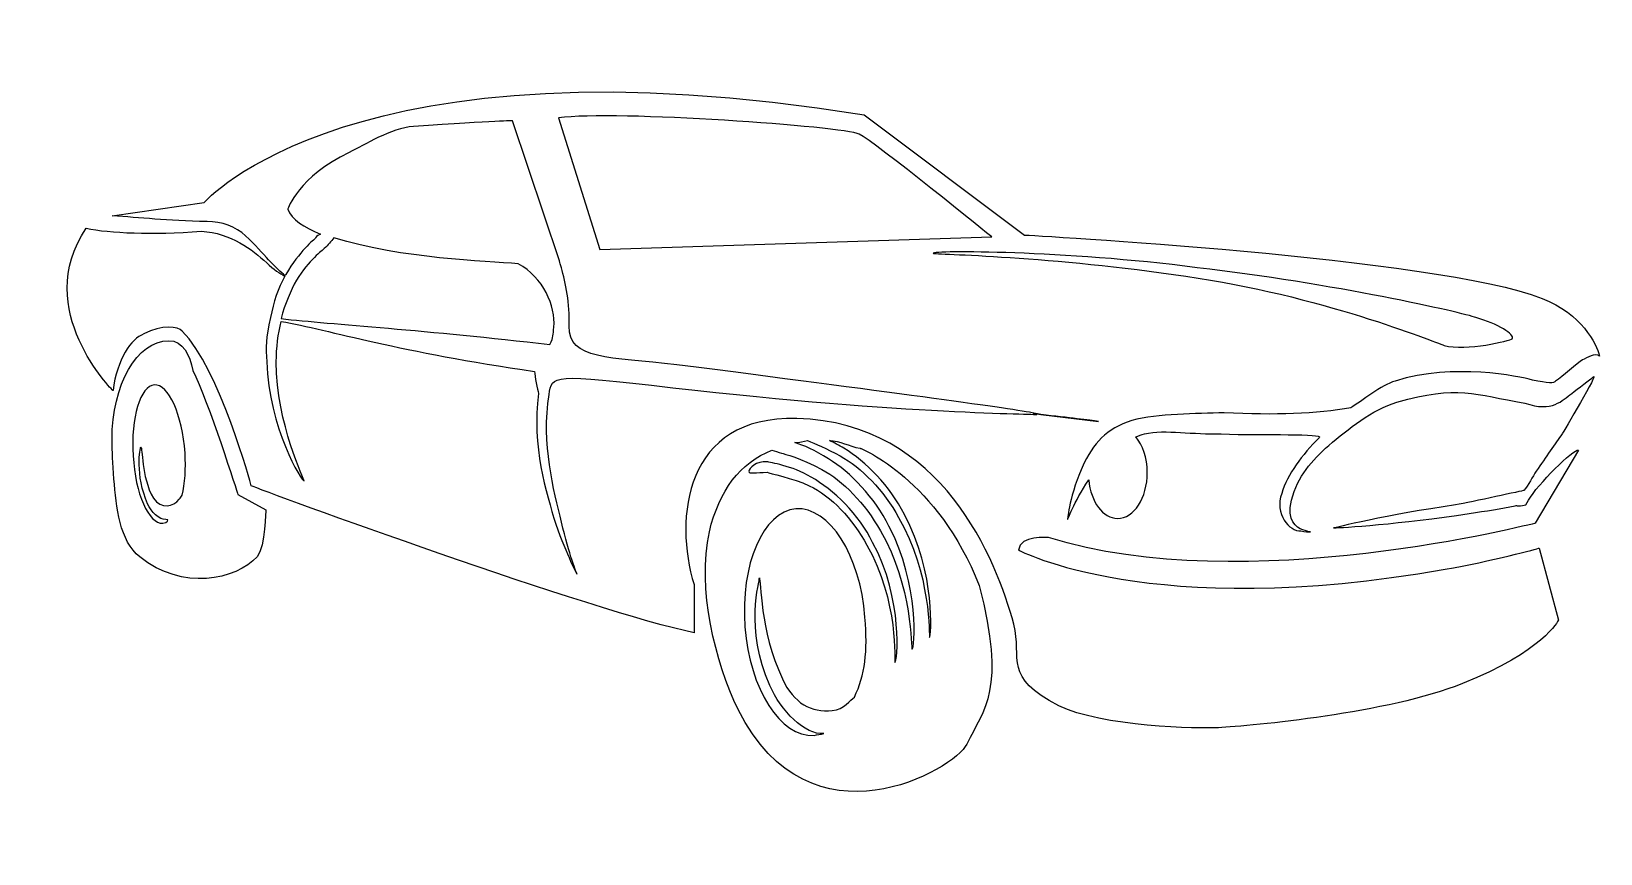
# Model space of a CAD drawing. Header units: centimetres. Extents: x -24 to 23, y -12.3 to 12.3.
import ezdxf

# ---------------------------------------------------------------- set-up
doc = ezdxf.new("R2010")
doc.units = ezdxf.units.CM
doc.header["$MEASUREMENT"] = 0
doc.layers.add('Layer 1', color=7, linetype='Continuous')

msp = doc.modelspace()

# ---------------------------------------------------------------- linework, layer by layer
at = {"layer": 'Layer 1'}
for points, knots in [([(6.43506, -2.86933), (12.32852, -4.70943), (21.01082, -2.43803), (21.01082, -2.43803), (21.01082, -2.43803), (21.01082, -2.43803), (22.30461, -0.25323), (22.30461, -0.25323), (22.30461, -0.25323), (22.16113, -0.19592), (21.06774, -1.28812), (20.80961, -1.74826), (20.80961, -1.74826), (20.80961, -1.74826), (20.72304, -1.89214), (20.72304, -1.89214), (20.72304, -1.89214), (20.43605, -1.94945), (20.49378, -1.89214), (20.40718, -1.92058), (20.40718, -1.92058), (20.40718, -1.92058), (20.09132, -1.97792), (20.09132, -1.97792), (20.09132, -1.97792), (19.65928, -2.06447), (19.1711, -2.12217), (18.65323, -2.20798), (18.65323, -2.20798), (16.64118, -2.49574), (14.97383, -2.58192), (14.97383, -2.58192), (14.97383, -2.58192), (14.97383, -2.58192), (16.58348, -2.17912), (18.62519, -1.89215), (18.62519, -1.89215), (19.11337, -1.80558), (20.66531, -1.46088), (20.66531, -1.46088), (20.66531, -1.46088), (20.80959, -1.317), (20.92423, -1.02958), (21.03964, -0.88573), (21.03964, -0.88573), (21.32663, -0.45446), (21.61439, -0.05203), (21.81558, 0.23534), (21.81558, 0.23534), (21.81558, 0.23534), (22.96591, 2.16164), (22.73583, 1.93156), (22.73583, 1.93156), (22.67812, 1.87422), (22.27569, 1.58686), (22.10337, 1.44295), (22.10337, 1.44295), (21.81558, 1.24176), (21.52782, 0.8678), (20.69494, 1.15559), (20.69494, 1.15559), (19.19914, 1.41448), (18.6821, 1.7015), (16.87047, 1.18443), (16.87047, 1.18443), (16.12334, 0.9544), (15.40431, 0.37922), (14.82953, -0.10936), (14.82953, -0.10936), (14.31248, -0.5695), (13.91008, -1.02958), (13.70889, -1.74824), (13.70889, -1.74824), (13.56461, -2.3807), (13.85237, -2.55305), (14.05356, -2.63925), (14.05356, -2.63925), (14.13936, -2.66809), (14.22594, -2.69696), (14.28362, -2.69696), (14.28362, -2.69696), (14.22591, -2.69696), (14.11127, -2.69696), (13.99586, -2.66809), (13.99586, -2.66809), (13.65116, -2.69696), (13.19102, -2.15064), (13.42108, -1.54665), (13.42108, -1.54665), (13.59346, -0.97187), (14.0247, -0.39711), (14.54175, 0.12073), (14.54175, 0.12073), (14.68603, 0.26424), (12.90403, 0.17807), (11.60945, 0.23537), (11.60945, 0.23537), (10.77654, 0.2065), (9.94207, 0.37925), (9.31038, 0.23537), (9.31038, 0.23537), (9.22383, 0.2065), (9.13724, 0.17806), (9.05146, 0.14959), (9.05146, 0.14959), (9.25265, -0.10933), (9.39616, -0.48327), (9.39616, -0.91414), (9.39616, -0.91414), (9.39616, -1.69088), (8.99376, -2.29452), (8.50478, -2.29452), (8.50478, -2.29452), (8.07351, -2.29452), (7.69994, -1.80554), (7.64224, -1.14419), (7.64224, -1.14419), (7.1829, -1.83438), (7.00978, -2.35183), (7.00978, -2.32336), (7.00978, -2.32336), (7.00978, -2.3518), (7.00978, -1.80552), (7.44105, -0.77063), (7.44105, -0.77063), (7.78654, -0.02313), (8.16008, 0.3793), (8.93605, 0.6378), (8.93605, 0.6378), (9.71279, 0.83902), (10.86235, 0.83902), (11.696, 0.86786), (11.696, 0.86786), (13.21987, 0.78208), (14.45595, 0.83902), (15.49084, 1.01174), (15.49084, 1.01174), (15.8067, 1.21293), (16.41109, 1.70154), (16.81349, 1.81697), (16.81349, 1.81697), (18.56741, 2.36288), (20.52176, 1.96045), (20.92419, 1.84541), (20.92419, 1.84541), (21.38433, 1.75924), (21.58552, 1.73037), (21.61436, 1.81697), (21.61436, 1.81697), (21.81555, 1.93161), (22.27569, 2.36288), (22.41996, 2.44943), (22.41996, 2.44943), (22.56347, 2.50674), (22.79276, 2.67949), (22.93701, 2.56407), (22.93701, 2.56407), (22.82237, 2.93801), (22.41996, 3.82902), (21.21195, 4.28913), (21.21195, 4.28913), (18.07844, 5.52524), (5.71673, 6.18656), (5.71673, 6.18656), (5.71673, 6.18656), (5.71673, 6.18656), (0.91514, 9.78016), (0.91514, 9.78016), (0.91514, 9.78016), (-14.37886, 12.28119), (-18.83503, 7.16409), (-18.83503, 7.16409), (-18.83503, 7.16409), (-18.83503, 7.16409), (-21.59577, 6.76129), (-21.59577, 6.76129), (-21.59577, 6.76129), (-20.73323, 6.70395), (-19.98533, 6.61781), (-18.74925, 6.58894), (-18.74925, 6.58894), (-18.31798, 6.58894), (-17.88671, 6.44546), (-17.59974, 6.15767), (-17.59974, 6.15767), (-17.31119, 5.89915), (-17.0819, 5.64062), (-16.90878, 5.43904), (-16.90878, 5.43904), (-16.70759, 5.23782), (-16.53601, 5.06508), (-16.42057, 4.9793), (-16.42057, 4.9793), (-16.39173, 4.9793), (-16.39173, 5.00817), (-16.39173, 5.00817), (-16.39173, 5.00817), (-15.98933, 5.69757), (-15.55805, 6.04303), (-15.50035, 6.10037), (-15.50035, 6.10037), (-15.47225, 6.15771), (-15.41457, 6.18654), (-15.35684, 6.21541), (-15.35684, 6.21541), (-15.84505, 6.4166), (-16.21938, 6.64668), (-16.33479, 6.96291), (-16.33479, 6.96291), (-16.33479, 6.96291), (-16.01816, 7.94049), (-14.4943, 8.65873), (-14.4943, 8.65873), (-14.03416, 8.88879), (-13.25822, 9.37776), (-12.56803, 9.43547), (-12.56803, 9.43547), (-10.03814, 9.60782), (-9.60687, 9.60782), (-9.60687, 9.60782), (-9.60687, 9.60782), (-9.60687, 9.60782), (-8.19844, 5.41058), (-8.19844, 5.41058), (-8.19844, 5.41058), (-8.19844, 5.41058), (-8.19844, 5.41058), (-8.19844, 5.41058), (-8.19844, 5.41058), (-8.19844, 5.35285), (-8.1696, 5.29517), (-8.14073, 5.20939), (-8.14073, 5.20939), (-8.02609, 4.74925), (-7.8826, 4.14563), (-7.91067, 3.45547), (-7.91067, 3.45547), (-7.93954, 2.44944), (-6.70343, 2.53522), (-4.69135, 2.30554), (-4.69135, 2.30554), (1.54758, 1.50031), (5.17009, 1.01175), (5.94604, 0.86785), (5.94604, 0.86785), (5.94604, 0.86785), (6.20496, 0.81054), (6.20496, 0.81054), (6.20496, 0.81054), (7.0675, 0.72437), (7.67112, 0.63779), (7.93002, 0.60935), (7.93002, 0.60935), (7.93002, 0.60935), (6.20496, 0.81054), (6.20496, 0.81054), (6.20496, 0.81054), (6.11918, 0.83901), (6.06145, 0.83901), (5.9749, 0.83901), (5.9749, 0.83901), (6.06145, 0.83901), (6.08954, 0.83901), (6.08954, 0.81054), (6.08954, 0.81054), (6.08954, 0.83901), (2.26663, 0.81054), (-4.80603, 1.61577), (-4.80603, 1.61577), (-8.45659, 2.04704), (-8.42852, 1.98931), (-8.5143, 1.41455), (-8.5143, 1.41455), (-8.74436, -0.05198), (-8.37082, -1.46084), (-8.14073, -2.40916), (-8.14073, -2.40916), (-7.91067, -3.38711), (-7.68139, -3.96189), (-7.68139, -3.96189), (-7.68139, -3.96189), (-7.68139, -3.96189), (-7.96838, -3.4156), (-8.31308, -2.46686), (-8.31308, -2.46686), (-8.60084, -1.51817), (-9.03211, -0.13818), (-8.83092, 1.44299), (-8.83092, 1.44299), (-8.85899, 1.55803), (-8.94633, 1.96044), (-8.94633, 2.10392), (-8.94633, 2.10392), (-12.97046, 2.67947), (-15.06985, 3.3404), (-16.53601, 3.59892), (-16.53601, 3.59892), (-16.62179, 3.22538), (-16.67949, 2.82295), (-16.67949, 2.39168), (-16.67949, 2.39168), (-16.67949, 0.52314), (-15.81695, -1.17308), (-15.84502, -1.17308), (-15.84502, -1.17308), (-15.90273, -1.23081), (-16.90878, 0.43657), (-16.96648, 2.39168), (-16.96648, 2.39168), (-16.99532, 2.82295), (-16.99532, 3.11034), (-16.85184, 3.71433), (-16.85184, 3.71433), (-16.76529, 4.17407), (-16.62178, 4.60534), (-16.42057, 4.95044), (-16.42057, 4.95044), (-16.56405, 5.03661), (-16.76527, 5.15163), (-16.96648, 5.35284), (-16.96648, 5.35284), (-17.39852, 5.75524), (-18.03024, 6.24425), (-18.92162, 6.30156), (-18.92162, 6.30156), (-20.41662, 6.18655), (-21.65273, 6.24425), (-22.37176, 6.38773), (-22.37176, 6.38773), (-24.01027, 3.94438), (-21.56616, 1.52913), (-21.56616, 1.52913), (-21.56616, 1.52913), (-21.45152, 2.47785), (-21.02025, 3.08186), (-20.64671, 3.22535), (-20.64671, 3.22535), (-20.10003, 3.51311), (-19.61182, 3.45541), (-19.49641, 3.3119), (-19.49641, 3.3119), (-18.37495, 2.19044), (-17.42663, -1.31701), (-17.42663, -1.31701), (-17.42663, -1.31701), (-17.13964, -1.46089), (-7.04814, -5.14032), (-4.17355, -5.71587), (-4.17355, -5.71587), (-4.17355, -5.71587), (-4.17355, -4.27818), (-4.17355, -4.27818), (-4.17355, -4.27818), (-4.77711, -2.29455), (-4.46045, 0.78203), (-1.0977, 0.69548), (-1.0977, 0.69548), (3.27271, 0.58044), (4.88236, -3.55947), (5.40018, -5.4569), (5.40018, -5.4569), (5.6591, -6.52063), (5.05551, -7.03768), (6.75093, -7.90025), (6.75093, -7.90025), (7.9878, -8.53271), (10.97781, -8.59042), (11.52372, -8.56158), (11.52372, -8.56158), (12.5017, -8.50424), (16.64124, -8.13028), (18.82643, -7.2393), (18.82643, -7.2393), (21.24091, -6.29058), (21.70102, -5.34187), (21.70102, -5.34187), (21.70102, -5.34187), (21.70102, -5.34187), (21.12547, -3.18554), (21.12547, -3.18554), (21.12547, -3.18554), (21.12547, -3.18554), (19.65931, -3.58834), (18.30858, -3.818), (18.30858, -3.818), (9.482, -5.37034), (5.54368, -3.24285), (5.54368, -3.24285), (5.54368, -3.24285), (5.57255, -2.78313), (6.43506, -2.86933), (6.43506, -2.86933)], [0, 0, 0, 0, 0.01010101, 0.01010101, 0.01010101, 0.01010101, 0.02020202, 0.02020202, 0.02020202, 0.02020202, 0.03030303, 0.03030303, 0.03030303, 0.03030303, 0.04040404, 0.04040404, 0.04040404, 0.04040404, 0.05050505, 0.05050505, 0.05050505, 0.05050505, 0.06060606, 0.06060606, 0.06060606, 0.06060606, 0.07070707, 0.07070707, 0.07070707, 0.07070707, 0.08080808, 0.08080808, 0.08080808, 0.08080808, 0.09090909, 0.09090909, 0.09090909, 0.09090909, 0.1010101, 0.1010101, 0.1010101, 0.1010101, 0.11111111, 0.11111111, 0.11111111, 0.11111111, 0.12121212, 0.12121212, 0.12121212, 0.12121212, 0.13131313, 0.13131313, 0.13131313, 0.13131313, 0.14141414, 0.14141414, 0.14141414, 0.14141414, 0.15151515, 0.15151515, 0.15151515, 0.15151515, 0.16161616, 0.16161616, 0.16161616, 0.16161616, 0.17171717, 0.17171717, 0.17171717, 0.17171717, 0.18181818, 0.18181818, 0.18181818, 0.18181818, 0.19191919, 0.19191919, 0.19191919, 0.19191919, 0.2020202, 0.2020202, 0.2020202, 0.2020202, 0.21212121, 0.21212121, 0.21212121, 0.21212121, 0.22222222, 0.22222222, 0.22222222, 0.22222222, 0.23232323, 0.23232323, 0.23232323, 0.23232323, 0.24242424, 0.24242424, 0.24242424, 0.24242424, 0.25252525, 0.25252525, 0.25252525, 0.25252525, 0.26262626, 0.26262626, 0.26262626, 0.26262626, 0.27272727, 0.27272727, 0.27272727, 0.27272727, 0.28282828, 0.28282828, 0.28282828, 0.28282828, 0.29292929, 0.29292929, 0.29292929, 0.29292929, 0.3030303, 0.3030303, 0.3030303, 0.3030303, 0.31313131, 0.31313131, 0.31313131, 0.31313131, 0.32323232, 0.32323232, 0.32323232, 0.32323232, 0.33333333, 0.33333333, 0.33333333, 0.33333333, 0.34343434, 0.34343434, 0.34343434, 0.34343434, 0.35353535, 0.35353535, 0.35353535, 0.35353535, 0.36363636, 0.36363636, 0.36363636, 0.36363636, 0.37373737, 0.37373737, 0.37373737, 0.37373737, 0.38383838, 0.38383838, 0.38383838, 0.38383838, 0.39393939, 0.39393939, 0.39393939, 0.39393939, 0.4040404, 0.4040404, 0.4040404, 0.4040404, 0.41414141, 0.41414141, 0.41414141, 0.41414141, 0.42424242, 0.42424242, 0.42424242, 0.42424242, 0.43434343, 0.43434343, 0.43434343, 0.43434343, 0.44444444, 0.44444444, 0.44444444, 0.44444444, 0.45454545, 0.45454545, 0.45454545, 0.45454545, 0.46464646, 0.46464646, 0.46464646, 0.46464646, 0.47474747, 0.47474747, 0.47474747, 0.47474747, 0.48484848, 0.48484848, 0.48484848, 0.48484848, 0.49494949, 0.49494949, 0.49494949, 0.49494949, 0.50505051, 0.50505051, 0.50505051, 0.50505051, 0.51515152, 0.51515152, 0.51515152, 0.51515152, 0.52525253, 0.52525253, 0.52525253, 0.52525253, 0.53535354, 0.53535354, 0.53535354, 0.53535354, 0.54545455, 0.54545455, 0.54545455, 0.54545455, 0.55555556, 0.55555556, 0.55555556, 0.55555556, 0.56565657, 0.56565657, 0.56565657, 0.56565657, 0.57575758, 0.57575758, 0.57575758, 0.57575758, 0.58585859, 0.58585859, 0.58585859, 0.58585859, 0.5959596, 0.5959596, 0.5959596, 0.5959596, 0.60606061, 0.60606061, 0.60606061, 0.60606061, 0.61616162, 0.61616162, 0.61616162, 0.61616162, 0.62626263, 0.62626263, 0.62626263, 0.62626263, 0.63636364, 0.63636364, 0.63636364, 0.63636364, 0.64646465, 0.64646465, 0.64646465, 0.64646465, 0.65656566, 0.65656566, 0.65656566, 0.65656566, 0.66666667, 0.66666667, 0.66666667, 0.66666667, 0.67676768, 0.67676768, 0.67676768, 0.67676768, 0.68686869, 0.68686869, 0.68686869, 0.68686869, 0.6969697, 0.6969697, 0.6969697, 0.6969697, 0.70707071, 0.70707071, 0.70707071, 0.70707071, 0.71717172, 0.71717172, 0.71717172, 0.71717172, 0.72727273, 0.72727273, 0.72727273, 0.72727273, 0.73737374, 0.73737374, 0.73737374, 0.73737374, 0.74747475, 0.74747475, 0.74747475, 0.74747475, 0.75757576, 0.75757576, 0.75757576, 0.75757576, 0.76767677, 0.76767677, 0.76767677, 0.76767677, 0.77777778, 0.77777778, 0.77777778, 0.77777778, 0.78787879, 0.78787879, 0.78787879, 0.78787879, 0.7979798, 0.7979798, 0.7979798, 0.7979798, 0.80808081, 0.80808081, 0.80808081, 0.80808081, 0.81818182, 0.81818182, 0.81818182, 0.81818182, 0.82828283, 0.82828283, 0.82828283, 0.82828283, 0.83838384, 0.83838384, 0.83838384, 0.83838384, 0.84848485, 0.84848485, 0.84848485, 0.84848485, 0.85858586, 0.85858586, 0.85858586, 0.85858586, 0.86868687, 0.86868687, 0.86868687, 0.86868687, 0.87878788, 0.87878788, 0.87878788, 0.87878788, 0.88888889, 0.88888889, 0.88888889, 0.88888889, 0.8989899, 0.8989899, 0.8989899, 0.8989899, 0.90909091, 0.90909091, 0.90909091, 0.90909091, 0.91919192, 0.91919192, 0.91919192, 0.91919192, 0.92929293, 0.92929293, 0.92929293, 0.92929293, 0.93939394, 0.93939394, 0.93939394, 0.93939394, 0.94949495, 0.94949495, 0.94949495, 0.94949495, 0.95959596, 0.95959596, 0.95959596, 0.95959596, 0.96969697, 0.96969697, 0.96969697, 0.96969697, 0.97979798, 0.97979798, 0.97979798, 0.97979798, 1, 1, 1, 1]), ([(-6.99037, 5.75524), (-6.99037, 5.75524), (-8.22725, 9.69399), (-8.22725, 9.69399), (-8.22725, 9.69399), (-6.53027, 9.92365), (0.31154, 9.43547), (0.77086, 9.20541), (0.77086, 9.20541), (1.20292, 9.00419), (4.73884, 6.12881), (4.73884, 6.12881), (4.73884, 6.12881), (4.73884, 6.12881), (-6.99037, 5.75524), (-6.99037, 5.75524)], [0, 0, 0, 0, 0.2, 0.2, 0.2, 0.2, 0.4, 0.4, 0.4, 0.4, 0.6, 0.6, 0.6, 0.6, 1, 1, 1, 1]), ([(-15.24138, 5.78411), (-15.12674, 5.89915), (-15.04019, 5.9853), (-14.95439, 6.10034), (-14.95439, 6.10034), (-12.88461, 5.46785), (-10.44049, 5.41054), (-9.43447, 5.324), (-9.43447, 5.324), (-8.68737, 4.92157), (-8.31303, 4.05903), (-8.37074, 3.42657), (-8.37074, 3.42657), (-8.39961, 3.19651), (-8.37074, 3.13921), (-8.48615, 2.90912), (-8.48615, 2.90912), (-12.16558, 3.34039), (-15.0121, 3.51311), (-16.53597, 3.68549), (-16.53597, 3.68549), (-16.42056, 4.11676), (-16.24742, 4.51917), (-16.07583, 4.8354), (-16.07583, 4.8354), (-15.70151, 5.43904), (-15.29908, 5.7264), (-15.24138, 5.78411)], [0, 0, 0, 0, 0.125, 0.125, 0.125, 0.125, 0.25, 0.25, 0.25, 0.25, 0.375, 0.375, 0.375, 0.375, 0.5, 0.5, 0.5, 0.5, 0.625, 0.625, 0.625, 0.625, 0.75, 0.75, 0.75, 0.75, 1, 1, 1, 1]), ([(2.98572, 5.64063), (2.95609, 5.72641), (6.8952, 5.72641), (10.89123, 5.20936), (10.89123, 5.20936), (14.88729, 4.74922), (18.88331, 3.85784), (19.22881, 3.71433), (19.22881, 3.71433), (19.89014, 3.54161), (20.40718, 3.19651), (20.32064, 3.08187), (20.32064, 3.08187), (20.26293, 3.02416), (18.94105, 2.70791), (18.27972, 2.88068), (18.27972, 2.88068), (17.96386, 2.99532), (14.51372, 4.40415), (10.54574, 4.95046), (10.54574, 4.95046), (6.60741, 5.55405), (2.98572, 5.61176), (2.98572, 5.64063)], [0, 0, 0, 0, 0.14285714, 0.14285714, 0.14285714, 0.14285714, 0.28571429, 0.28571429, 0.28571429, 0.28571429, 0.42857143, 0.42857143, 0.42857143, 0.42857143, 0.57142857, 0.57142857, 0.57142857, 0.57142857, 0.71428571, 0.71428571, 0.71428571, 0.71428571, 1, 1, 1, 1]), ([(-21.59577, 0.063), (-21.59577, -0.31057), (-21.56614, -0.62719), (-21.53806, -1.1158), (-21.53806, -1.1158), (-21.48035, -1.94948), (-21.36494, -2.98437), (-20.76132, -3.44408), (-20.76132, -3.44408), (-19.49637, -4.47937), (-17.88673, -4.13427), (-17.25424, -3.44408), (-17.25424, -3.44408), (-16.99532, -3.12822), (-16.99532, -2.03565), (-16.99532, -2.03565), (-16.99532, -2.03565), (-16.99532, -2.03565), (-17.829, -1.57551), (-17.829, -1.57551), (-17.829, -1.57551), (-17.829, -1.57551), (-18.72038, 1.24175), (-19.18052, 2.13276), (-19.18052, 2.13276), (-19.26707, 2.5929), (-19.46828, 3.02414), (-19.89876, 3.02414), (-19.89876, 3.02414), (-20.84787, 3.02416), (-21.59577, 1.70151), (-21.59577, 0.063)], [0, 0, 0, 0, 0.11111111, 0.11111111, 0.11111111, 0.11111111, 0.22222222, 0.22222222, 0.22222222, 0.22222222, 0.33333333, 0.33333333, 0.33333333, 0.33333333, 0.44444444, 0.44444444, 0.44444444, 0.44444444, 0.55555556, 0.55555556, 0.55555556, 0.55555556, 0.66666667, 0.66666667, 0.66666667, 0.66666667, 0.77777778, 0.77777778, 0.77777778, 0.77777778, 1, 1, 1, 1]), ([(-20.33082, 1.70151), (-19.89876, 1.73035), (-19.49635, 0.8105), (-19.41057, -0.33943), (-19.41057, -0.33943), (-19.38173, -0.79954), (-19.41057, -1.25965), (-19.49637, -1.60438), (-19.49637, -1.60438), (-19.52521, -1.63325), (-19.55408, -1.69093), (-19.58292, -1.71942), (-19.58292, -1.71942), (-19.75527, -1.94948), (-20.12963, -2.03565), (-20.35889, -1.69095), (-20.35889, -1.69095), (-20.73322, -1.02962), (-20.67552, -0.16708), (-20.73322, -0.16708), (-20.73322, -0.16708), (-20.76132, -0.16708), (-20.9048, -1.00078), (-20.53203, -1.8633), (-20.53203, -1.8633), (-20.41662, -2.09336), (-20.18654, -2.35188), (-19.98535, -2.32344), (-19.98535, -2.32344), (-19.87071, -2.32344), (-19.92841, -2.43806), (-20.0719, -2.43806), (-20.0719, -2.43806), (-20.5024, -2.46693), (-20.90481, -1.54671), (-20.96251, -0.42601), (-20.96251, -0.42601), (-21.04906, 0.72432), (-20.73323, 1.67304), (-20.33082, 1.70151)], [0, 0, 0, 0, 0.09090909, 0.09090909, 0.09090909, 0.09090909, 0.18181818, 0.18181818, 0.18181818, 0.18181818, 0.27272727, 0.27272727, 0.27272727, 0.27272727, 0.36363636, 0.36363636, 0.36363636, 0.36363636, 0.45454545, 0.45454545, 0.45454545, 0.45454545, 0.54545455, 0.54545455, 0.54545455, 0.54545455, 0.63636364, 0.63636364, 0.63636364, 0.63636364, 0.72727273, 0.72727273, 0.72727273, 0.72727273, 0.81818182, 0.81818182, 0.81818182, 0.81818182, 1, 1, 1, 1]), ([(0.8005, -0.19592), (0.45501, -0.13821), (0.19691, 0.03414), (-0.11972, 0.03414), (-0.11972, 0.03414), (0.02376, -0.0232), (0.16727, -0.10937), (0.31155, -0.19592), (0.31155, -0.19592), (0.97288, -0.59832), (1.69114, -1.31699), (2.12318, -2.17913), (2.12318, -2.17913), (3.07153, -3.90419), (2.92802, -5.88819), (2.87028, -5.85933), (2.87028, -5.85933), (2.87028, -5.85933), (2.92801, -3.93306), (1.95006, -2.26571), (1.95006, -2.26571), (1.51879, -1.4609), (0.8286, -0.77071), (0.1969, -0.42601), (0.1969, -0.42601), (-0.2055, -0.19595), (-0.551, -0.05205), (-0.78105, 0.03413), (-0.78105, 0.03413), (-0.89646, 0.00526), (-1.01111, -0.02321), (-1.15462, -0.02321), (-1.15462, -0.02321), (-0.89647, -0.10938), (-0.551, -0.25324), (-0.14859, -0.51179), (-0.14859, -0.51179), (0.51274, -0.91419), (1.231, -1.66212), (1.66307, -2.52463), (1.66307, -2.52463), (2.58252, -4.27816), (2.43901, -6.2329), (2.35247, -6.20403), (2.35247, -6.20403), (2.32437, -6.2329), (2.38134, -4.3066), (1.40415, -2.66809), (1.40415, -2.66809), (0.94401, -1.83441), (0.28269, -1.17309), (-0.34977, -0.82839), (-0.34977, -0.82839), (-0.98223, -0.48329), (-1.47044, -0.36825), (-1.55701, -0.33944), (-1.55701, -0.33944), (-1.64356, -0.31057), (-1.75899, -0.28171), (-1.84477, -0.25324), (-1.84477, -0.25324), (-2.79312, -0.6272), (-3.42634, -1.4609), (-3.71336, -2.69696), (-3.71336, -2.69696), (-4.08767, -4.39318), (-3.54098, -6.60681), (-2.85082, -8.01567), (-2.85082, -8.01567), (-0.69523, -12.32756), (3.64629, -9.79767), (3.99175, -9.05053), (3.99175, -9.05053), (4.5088, -7.9868), (5.17015, -7.44049), (4.36455, -4.30658), (4.36455, -4.30658), (3.1292, -1.14424), (0.8286, -0.19592), (0.8005, -0.19592)], [0, 0, 0, 0, 0.04761905, 0.04761905, 0.04761905, 0.04761905, 0.0952381, 0.0952381, 0.0952381, 0.0952381, 0.14285714, 0.14285714, 0.14285714, 0.14285714, 0.19047619, 0.19047619, 0.19047619, 0.19047619, 0.23809524, 0.23809524, 0.23809524, 0.23809524, 0.28571429, 0.28571429, 0.28571429, 0.28571429, 0.33333333, 0.33333333, 0.33333333, 0.33333333, 0.38095238, 0.38095238, 0.38095238, 0.38095238, 0.42857143, 0.42857143, 0.42857143, 0.42857143, 0.47619048, 0.47619048, 0.47619048, 0.47619048, 0.52380952, 0.52380952, 0.52380952, 0.52380952, 0.57142857, 0.57142857, 0.57142857, 0.57142857, 0.61904762, 0.61904762, 0.61904762, 0.61904762, 0.66666667, 0.66666667, 0.66666667, 0.66666667, 0.71428571, 0.71428571, 0.71428571, 0.71428571, 0.76190476, 0.76190476, 0.76190476, 0.76190476, 0.80952381, 0.80952381, 0.80952381, 0.80952381, 0.85714286, 0.85714286, 0.85714286, 0.85714286, 0.9047619, 0.9047619, 0.9047619, 0.9047619, 1, 1, 1, 1]), ([(1.83462, -6.60683), (1.83462, -6.6353), (1.95003, -4.73787), (1.00174, -3.09938), (1.00174, -3.09938), (0.56968, -2.29457), (-0.06202, -1.63324), (-0.72334, -1.31701), (-0.72334, -1.31701), (-1.21229, -1.08695), (-1.93058, -0.94305), (-1.98829, -0.91418), (-1.98829, -0.91418), (-2.30494, -0.91418), (-2.5342, -0.97191), (-2.5342, -0.88574), (-2.5342, -0.88574), (-2.5342, -0.79954), (-2.30494, -0.56951), (-1.98829, -0.59835), (-1.98829, -0.59835), (-1.90251, -0.62722), (-1.24119, -0.71299), (-0.66564, -1.05849), (-0.66564, -1.05849), (-0.00431, -1.43206), (0.77086, -2.17916), (1.17406, -3.01323), (1.17406, -3.01323), (2.09354, -4.70942), (1.92196, -6.6353), (1.83462, -6.60683)], [0, 0, 0, 0, 0.11111111, 0.11111111, 0.11111111, 0.11111111, 0.22222222, 0.22222222, 0.22222222, 0.22222222, 0.33333333, 0.33333333, 0.33333333, 0.33333333, 0.44444444, 0.44444444, 0.44444444, 0.44444444, 0.55555556, 0.55555556, 0.55555556, 0.55555556, 0.66666667, 0.66666667, 0.66666667, 0.66666667, 0.77777778, 0.77777778, 0.77777778, 0.77777778, 1, 1, 1, 1]), ([(0.62738, -7.64172), (0.51274, -7.72789), (0.31152, -8.01568), (-0.03395, -8.04452), (-0.03395, -8.04452), (-0.66564, -8.10146), (-1.18349, -7.84293), (-1.52818, -7.09543), (-1.52818, -7.09543), (-2.21837, -5.62927), (-2.16146, -4.13427), (-2.21837, -4.07696), (-2.21837, -4.07696), (-2.1895, -4.13427), (-2.67851, -5.60043), (-1.90251, -7.29662), (-1.90251, -7.29662), (-1.58588, -8.04452), (-0.83878, -8.79165), (-0.2921, -8.73392), (-0.2921, -8.73392), (-0.37865, -8.76279), (-0.49408, -8.76279), (-0.57986, -8.79165), (-0.57986, -8.79165), (-1.58589, -8.84936), (-2.50613, -7.41166), (-2.64964, -5.5431), (-2.64964, -5.5431), (-2.79315, -3.67414), (-2.10373, -2.09336), (-1.12577, -2.00678), (-1.12577, -2.00678), (-0.11974, -1.94947), (0.8005, -3.38716), (0.94401, -5.25573), (0.94401, -5.25573), (1.02978, -6.29057), (0.94401, -6.98077), (0.62738, -7.64172)], [0, 0, 0, 0, 0.09090909, 0.09090909, 0.09090909, 0.09090909, 0.18181818, 0.18181818, 0.18181818, 0.18181818, 0.27272727, 0.27272727, 0.27272727, 0.27272727, 0.36363636, 0.36363636, 0.36363636, 0.36363636, 0.45454545, 0.45454545, 0.45454545, 0.45454545, 0.54545455, 0.54545455, 0.54545455, 0.54545455, 0.63636364, 0.63636364, 0.63636364, 0.63636364, 0.72727273, 0.72727273, 0.72727273, 0.72727273, 0.81818182, 0.81818182, 0.81818182, 0.81818182, 1, 1, 1, 1])]:
    msp.add_open_spline(points, degree=3, knots=knots, dxfattribs=at)

doc.saveas('drawing.dxf')
